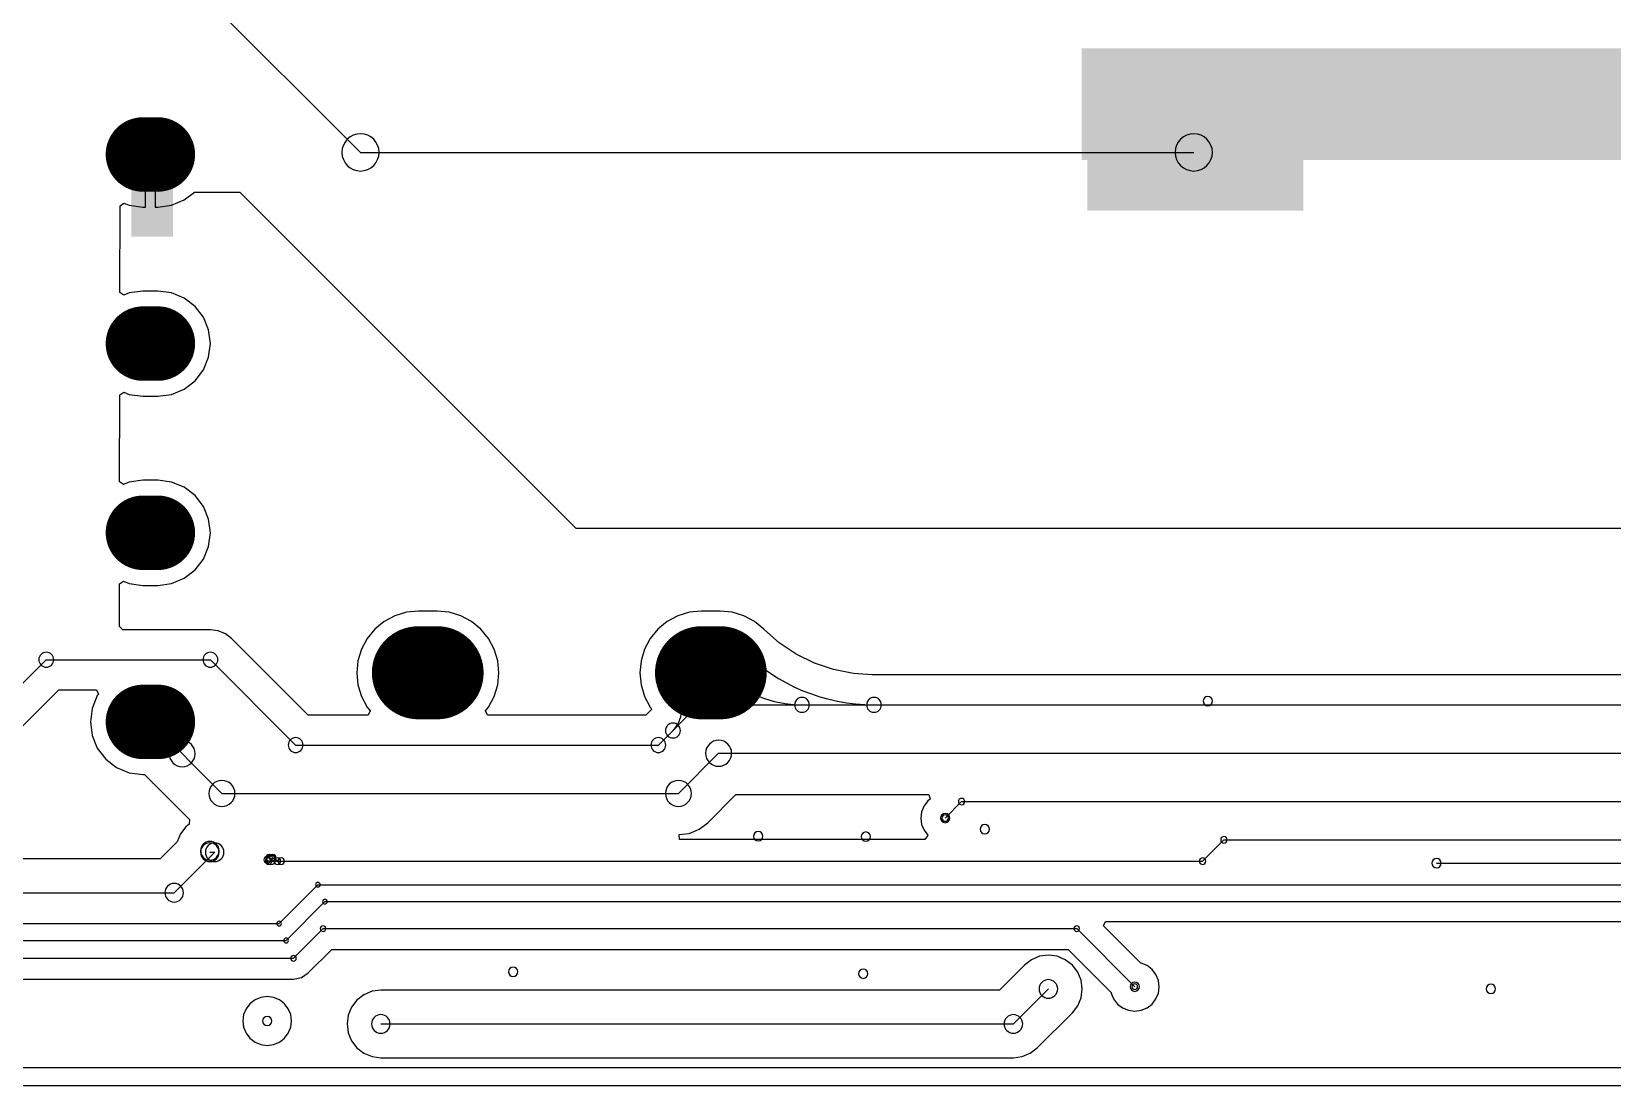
# Model space of a CAD drawing. Header units: inches. Extents: x 32166 to 34772, y 2386 to 4229.
# Drawn here: x 33097.6 to 33280.9, y 3573.2 to 3695.4 of the extents above; entities that cross this region are included whole.
import ezdxf

# ---------------------------------------------------------------- set-up
doc = ezdxf.new("R2010")
doc.units = ezdxf.units.IN
doc.header["$LTSCALE"] = 0.64311
doc.header["$MEASUREMENT"] = 0
for name, color, linetype in [('KEEPOUTLAYER', 6, 'CONTINUOUS'), ('MIDLAYER1', 16, 'CONTINUOUS'), ('MULTILAYER', 9, 'CONTINUOUS')]:
    doc.layers.add(name, color=color, linetype=linetype)

msp = doc.modelspace()

# ---------------------------------------------------------------- linework, layer by layer
at = {"layer": 'KEEPOUTLAYER'}
msp.add_line((32893.17, 3573.19), (34340.37, 3573.19), dxfattribs=at)
at = {"layer": 'MIDLAYER1'}
for p, q in [((33113.83, 3703.31), (33135.71, 3681.43)), ((33110.79, 3675.09), (33110.79, 3681.19)), ((33110.79, 3681.19), (33111.89, 3681.19)), ((33111.89, 3681.19), (33111.89, 3675.09)), ((33135.71, 3681.43), (33232.34, 3681.43)), ((33107.83, 3675.25), (33108.28, 3675.56)), ((33108.28, 3675.56), (33108.9, 3675.3)), ((33113.78, 3675.3), (33115.26, 3675.91)), ((33115.26, 3675.91), (33116.45, 3676.83)), ((33116.45, 3676.83), (33121.7, 3676.83)), ((33121.7, 3676.83), (33129.86, 3668.66)), ((33107.81, 3665.18), (33107.83, 3675.25)), ((33108.9, 3675.3), (33110.48, 3675.09)), ((33110.48, 3675.09), (33110.79, 3675.09)), ((33111.89, 3675.09), (33112.21, 3675.09)), ((33112.21, 3675.09), (33113.78, 3675.3)), ((33129.86, 3668.66), (33160.7, 3637.82)), ((33108.27, 3664.88), (33107.81, 3665.18)), ((33108.9, 3665.14), (33108.27, 3664.88)), ((33110.48, 3665.35), (33108.9, 3665.14)), ((33112.21, 3665.35), (33110.48, 3665.35)), ((33113.78, 3665.14), (33112.21, 3665.35)), ((33115.26, 3664.53), (33113.78, 3665.14)), ((33116.52, 3663.56), (33115.26, 3664.53)), ((33117.49, 3662.3), (33116.52, 3663.56)), ((33118.1, 3660.83), (33117.49, 3662.3)), ((33118.31, 3659.25), (33118.1, 3660.83)), ((33118.1, 3657.67), (33118.31, 3659.25)), ((33117.49, 3656.2), (33118.1, 3657.67)), ((33116.52, 3654.93), (33117.49, 3656.2)), ((33107.79, 3653.32), (33108.25, 3653.62)), ((33108.25, 3653.62), (33108.9, 3653.35)), ((33113.78, 3653.35), (33115.26, 3653.96)), ((33115.26, 3653.96), (33116.52, 3654.93)), ((33107.78, 3643.22), (33107.79, 3653.32)), ((33108.9, 3653.35), (33110.48, 3653.15)), ((33110.48, 3653.15), (33112.21, 3653.15)), ((33112.21, 3653.15), (33113.78, 3653.35)), ((33108.23, 3642.92), (33107.78, 3643.22)), ((33108.9, 3643.19), (33108.23, 3642.92)), ((33110.48, 3643.4), (33108.9, 3643.19)), ((33112.21, 3643.4), (33110.48, 3643.4)), ((33113.78, 3643.19), (33112.21, 3643.4)), ((33115.26, 3642.58), (33113.78, 3643.19)), ((33116.52, 3641.61), (33115.26, 3642.58)), ((33117.49, 3640.35), (33116.52, 3641.61)), ((33118.1, 3638.88), (33117.49, 3640.35)), ((33118.31, 3637.3), (33118.1, 3638.88)), ((33118.1, 3635.72), (33118.31, 3637.3)), ((33160.7, 3637.82), (33333.72, 3637.82)), ((33117.49, 3634.25), (33118.1, 3635.72)), ((33116.52, 3632.99), (33117.49, 3634.25)), ((33107.76, 3631.39), (33108.21, 3631.69)), ((33108.21, 3631.69), (33108.9, 3631.41)), ((33113.78, 3631.41), (33115.26, 3632.02)), ((33115.26, 3632.02), (33116.52, 3632.99)), ((33107.75, 3626.44), (33107.76, 3631.39)), ((33108.9, 3631.41), (33110.48, 3631.2)), ((33110.48, 3631.2), (33112.21, 3631.2)), ((33112.21, 3631.2), (33113.78, 3631.41)), ((33141.03, 3628.08), (33139.69, 3627.67)), ((33142.43, 3628.22), (33141.03, 3628.08)), ((33144.59, 3628.22), (33142.43, 3628.22)), ((33145.99, 3628.08), (33144.59, 3628.22)), ((33147.33, 3627.67), (33145.99, 3628.08)), ((33173.87, 3628.08), (33172.52, 3627.67)), ((33175.26, 3628.22), (33173.87, 3628.08)), ((33177.42, 3628.22), (33175.26, 3628.22)), ((33178.82, 3628.08), (33177.42, 3628.22)), ((33180.16, 3627.67), (33178.82, 3628.08)), ((33108.14, 3626.05), (33107.75, 3626.44)), ((33118.3, 3626.05), (33108.14, 3626.05)), ((33119.2, 3625.93), (33118.3, 3626.05)), ((33137.37, 3626.12), (33136.48, 3625.03)), ((33138.45, 3627.01), (33137.37, 3626.12)), ((33139.69, 3627.67), (33138.45, 3627.01)), ((33148.57, 3627.01), (33147.33, 3627.67)), ((33149.66, 3626.12), (33148.57, 3627.01)), ((33150.55, 3625.03), (33149.66, 3626.12)), ((33170.2, 3626.12), (33169.31, 3625.03)), ((33171.28, 3627.01), (33170.2, 3626.12)), ((33172.52, 3627.67), (33171.28, 3627.01)), ((33181.4, 3627.01), (33180.16, 3627.67)), ((33182.49, 3626.12), (33181.4, 3627.01)), ((33182.56, 3626.03), (33182.49, 3626.12)), ((33184.25, 3624.55), (33182.56, 3626.03)), ((33120.04, 3625.59), (33119.2, 3625.93)), ((33120.76, 3625.03), (33120.04, 3625.59)), ((33129.64, 3616.16), (33120.76, 3625.03)), ((33136.48, 3625.03), (33135.81, 3623.8)), ((33151.21, 3623.8), (33150.55, 3625.03)), ((33169.31, 3625.03), (33168.65, 3623.8)), ((33186.22, 3623.23), (33184.25, 3624.55)), ((33094.05, 3617.34), (33099.27, 3622.57)), ((33099.27, 3622.57), (33118.3, 3622.57)), ((33118.3, 3622.57), (33128.19, 3612.67)), ((33135.41, 3622.45), (33135.27, 3621.06)), ((33135.81, 3623.8), (33135.41, 3622.45)), ((33151.62, 3622.45), (33151.21, 3623.8)), ((33151.75, 3621.06), (33151.62, 3622.45)), ((33168.24, 3622.45), (33168.1, 3621.06)), ((33168.65, 3623.8), (33168.24, 3622.45)), ((33188.34, 3622.19), (33186.22, 3623.23)), ((33135.27, 3621.06), (33135.41, 3619.66)), ((33151.62, 3619.66), (33151.75, 3621.06)), ((33168.1, 3621.06), (33168.24, 3619.66)), ((33190.58, 3621.43), (33188.34, 3622.19)), ((33192.9, 3620.97), (33190.58, 3621.43)), ((33195.05, 3620.83), (33192.9, 3620.97)), ((33320.71, 3620.83), (33195.05, 3620.83)), ((33096.51, 3614.88), (33100.72, 3619.08)), ((33100.72, 3619.08), (33105.09, 3619.08)), ((33105.09, 3619.08), (33105.34, 3618.59)), ((33135.41, 3619.66), (33135.81, 3618.31)), ((33151.21, 3618.31), (33151.62, 3619.66)), ((33168.24, 3619.66), (33168.65, 3618.31)), ((33104.58, 3616.93), (33104.38, 3615.36)), ((33105.19, 3618.41), (33104.58, 3616.93)), ((33105.34, 3618.59), (33105.19, 3618.41)), ((33135.81, 3618.31), (33136.48, 3617.08)), ((33136.48, 3617.08), (33136.82, 3616.66)), ((33150.2, 3616.66), (33150.55, 3617.08)), ((33150.55, 3617.08), (33151.21, 3618.31)), ((33168.65, 3618.31), (33169.31, 3617.08)), ((33169.31, 3617.08), (33169.37, 3617)), ((33169.37, 3617), (33169.45, 3616.84)), ((33170.25, 3612.67), (33174.92, 3617.34)), ((33174.92, 3617.34), (33176.34, 3617.34)), ((33176.34, 3617.34), (33322.15, 3617.34)), ((33104.38, 3615.36), (33104.58, 3613.78)), ((33111.34, 3615.36), (33119.64, 3607.06)), ((33136.59, 3616.16), (33129.64, 3616.16)), ((33136.82, 3616.66), (33136.59, 3616.16)), ((33150.44, 3616.16), (33150.2, 3616.66)), ((33168.81, 3616.16), (33150.44, 3616.16)), ((33169.46, 3616.81), (33168.81, 3616.16)), ((33169.45, 3616.84), (33169.45, 3616.84)), ((33169.45, 3616.84), (33169.45, 3616.84)), ((33169.45, 3616.84), (33169.45, 3616.83)), ((33169.45, 3616.83), (33169.45, 3616.83)), ((33169.45, 3616.83), (33169.46, 3616.82)), ((33169.46, 3616.82), (33169.46, 3616.81)), ((33104.58, 3613.78), (33105.19, 3612.31)), ((33105.19, 3612.31), (33106.16, 3611.04)), ((33128.19, 3612.67), (33170.25, 3612.67)), ((33172.58, 3607.06), (33177.24, 3611.72)), ((33177.24, 3611.72), (33331.31, 3611.72)), ((33106.16, 3611.04), (33107.43, 3610.07)), ((33107.43, 3610.07), (33108.9, 3609.46)), ((33108.9, 3609.46), (33110.48, 3609.26)), ((33110.48, 3609.26), (33110.66, 3609.26)), ((33110.66, 3609.26), (33111.59, 3608.33)), ((33111.59, 3608.33), (33111.63, 3608.27)), ((33111.63, 3608.27), (33111.64, 3608.28)), ((33111.64, 3608.28), (33115.89, 3604.03)), ((33119.64, 3607.06), (33172.58, 3607.06)), ((33175.97, 3603.67), (33179.23, 3606.93)), ((33179.23, 3606.93), (33201.6, 3606.93)), ((33201.51, 3606.21), (33201.06, 3605.62)), ((33201.78, 3606.41), (33201.51, 3606.21)), ((33201.6, 3606.93), (33201.78, 3606.41)), ((33203.52, 3604.21), (33205.42, 3606.11)), ((33205.42, 3606.11), (33286.94, 3606.11)), ((33115.89, 3604.03), (33115.86, 3603.48)), ((33200.78, 3604.94), (33200.68, 3604.21)), ((33200.68, 3604.21), (33200.78, 3603.47)), ((33201.06, 3605.62), (33200.78, 3604.94)), ((33114.84, 3602.37), (33114.46, 3601.44)), ((33115.47, 3603.18), (33114.84, 3602.37)), ((33115.86, 3603.48), (33115.47, 3603.18)), ((33172.66, 3602.28), (33173.82, 3602.43)), ((33172.7, 3601.73), (33172.66, 3602.28)), ((33173.82, 3602.43), (33174.64, 3602.77)), ((33174.64, 3602.77), (33174.97, 3602.91)), ((33174.97, 3602.91), (33175.97, 3603.67)), ((33175.97, 3603.67), (33175.97, 3603.67)), ((33175.97, 3603.67), (33175.97, 3603.67)), ((33200.78, 3603.47), (33201.06, 3602.79)), ((33201.06, 3602.79), (33201.5, 3602.22)), ((33201.5, 3602.22), (33201.46, 3602.13)), ((33114.46, 3601.44), (33112.48, 3599.46)), ((33201.15, 3601.73), (33172.7, 3601.73)), ((33201.46, 3602.13), (33201.15, 3601.73)), ((33233.37, 3599.2), (33235.84, 3601.67)), ((33235.84, 3601.67), (33325.86, 3601.67)), ((33112.48, 3599.46), (33096.12, 3599.46)), ((33114.1, 3595.54), (33118.8, 3600.24)), ((33118.24, 3600.24), (33118.8, 3600.24)), ((33124.89, 3599.37), (33125.06, 3599.2)), ((33125.06, 3599.2), (33233.37, 3599.2)), ((33260.5, 3598.97), (33324.74, 3598.97)), ((33094.5, 3595.54), (33114.1, 3595.54)), ((33126.27, 3591.96), (33130.78, 3596.47)), ((33130.78, 3596.47), (33323.71, 3596.47)), ((33127.08, 3590), (33131.59, 3594.51)), ((33131.59, 3594.51), (33322.89, 3594.51)), ((33093.02, 3591.96), (33126.27, 3591.96)), ((33127.94, 3587.94), (33131.37, 3591.38)), ((33131.37, 3591.38), (33218.77, 3591.38)), ((33218.77, 3591.38), (33225.5, 3584.64)), ((33221.88, 3591.69), (33222.09, 3592.19)), ((33226.19, 3587.38), (33221.88, 3591.69)), ((33222.09, 3592.19), (33317.87, 3592.19)), ((33092.21, 3590), (33127.08, 3590)), ((33091.65, 3587.94), (33127.94, 3587.94)), ((33129.65, 3586.23), (33132.38, 3588.95)), ((33132.38, 3588.95), (33217.76, 3588.95)), ((33213.52, 3587.77), (33212.71, 3587.15)), ((33214.47, 3588.17), (33213.52, 3587.77)), ((33215.48, 3588.3), (33214.47, 3588.17)), ((33216.5, 3588.17), (33215.48, 3588.3)), ((33217.44, 3587.77), (33216.5, 3588.17)), ((33218.26, 3587.15), (33217.44, 3587.77)), ((33217.76, 3588.95), (33222.76, 3583.95)), ((33127.94, 3585.52), (33128.86, 3585.7)), ((33128.86, 3585.7), (33129.65, 3586.23)), ((33212.71, 3587.15), (33209.8, 3584.24)), ((33218.88, 3586.34), (33218.26, 3587.15)), ((33219.27, 3585.39), (33218.88, 3586.34)), ((33226.24, 3587.37), (33226.19, 3587.38)), ((33226.92, 3587.09), (33226.24, 3587.37)), ((33227.51, 3586.64), (33226.92, 3587.09)), ((33227.96, 3586.05), (33227.51, 3586.64)), ((33228.24, 3585.37), (33227.96, 3586.05)), ((33092.65, 3585.52), (33127.94, 3585.52)), ((33137.05, 3584.11), (33136.11, 3583.71)), ((33138.07, 3584.24), (33137.05, 3584.11)), ((33209.8, 3584.24), (33138.07, 3584.24)), ((33211.42, 3580.32), (33215.48, 3584.38)), ((33219.4, 3584.38), (33219.27, 3585.39)), ((33219.27, 3583.36), (33219.4, 3584.38)), ((33222.76, 3583.95), (33222.77, 3583.9)), ((33222.77, 3583.9), (33223.05, 3583.22)), ((33227.96, 3583.22), (33228.24, 3583.9)), ((33228.34, 3584.64), (33228.24, 3585.37)), ((33228.24, 3583.9), (33228.34, 3584.64)), ((33122.44, 3582.08), (33122.16, 3581.4)), ((33122.89, 3582.67), (33122.44, 3582.08)), ((33123.48, 3583.12), (33122.89, 3582.67)), ((33124.16, 3583.4), (33123.48, 3583.12)), ((33124.89, 3583.5), (33124.16, 3583.4)), ((33125.62, 3583.4), (33124.89, 3583.5)), ((33126.31, 3583.12), (33125.62, 3583.4)), ((33126.89, 3582.67), (33126.31, 3583.12)), ((33127.34, 3582.08), (33126.89, 3582.67)), ((33127.63, 3581.4), (33127.34, 3582.08)), ((33134.67, 3582.28), (33134.28, 3581.33)), ((33135.29, 3583.09), (33134.67, 3582.28)), ((33136.11, 3583.71), (33135.29, 3583.09)), ((33218.26, 3581.61), (33218.88, 3582.42)), ((33218.88, 3582.42), (33219.27, 3583.36)), ((33223.05, 3583.22), (33223.5, 3582.63)), ((33223.5, 3582.63), (33224.09, 3582.18)), ((33224.09, 3582.18), (33224.77, 3581.9)), ((33226.24, 3581.9), (33226.92, 3582.18)), ((33226.92, 3582.18), (33227.51, 3582.63)), ((33227.51, 3582.63), (33227.96, 3583.22)), ((33122.16, 3581.4), (33122.06, 3580.66)), ((33122.06, 3580.66), (33122.16, 3579.93)), ((33127.72, 3580.66), (33127.63, 3581.4)), ((33127.63, 3579.93), (33127.72, 3580.66)), ((33134.28, 3581.33), (33134.15, 3580.32)), ((33134.15, 3580.32), (33134.28, 3579.3)), ((33138.07, 3580.32), (33211.42, 3580.32)), ((33214.19, 3577.54), (33218.26, 3581.61)), ((33224.77, 3581.9), (33225.5, 3581.81)), ((33225.5, 3581.81), (33226.24, 3581.9)), ((33122.16, 3579.93), (33122.44, 3579.25)), ((33122.44, 3579.25), (33122.89, 3578.66)), ((33122.89, 3578.66), (33123.48, 3578.21)), ((33126.31, 3578.21), (33126.89, 3578.66)), ((33126.89, 3578.66), (33127.34, 3579.25)), ((33127.34, 3579.25), (33127.63, 3579.93)), ((33134.28, 3579.3), (33134.67, 3578.36)), ((33134.67, 3578.36), (33135.29, 3577.54)), ((33123.48, 3578.21), (33124.16, 3577.93)), ((33124.16, 3577.93), (33124.89, 3577.83)), ((33124.89, 3577.83), (33125.62, 3577.93)), ((33125.62, 3577.93), (33126.31, 3578.21)), ((33135.29, 3577.54), (33136.11, 3576.92)), ((33136.11, 3576.92), (33137.05, 3576.53)), ((33137.05, 3576.53), (33138.07, 3576.4)), ((33211.42, 3576.4), (33212.44, 3576.53)), ((33212.44, 3576.53), (33212.99, 3576.76)), ((33212.99, 3576.76), (33213.38, 3576.92)), ((33213.38, 3576.92), (33214.19, 3577.54)), ((33365.74, 3575.23), (32943.54, 3575.23)), ((33138.07, 3576.4), (33211.42, 3576.4))]:
    msp.add_line(p, q, dxfattribs=at)
for points, const_width in [([(33110.48, 3681.19), (33112.21, 3681.19)], 8.64), ([(33110.48, 3659.25), (33112.21, 3659.25)], 8.64), ([(33110.48, 3637.3), (33112.21, 3637.3)], 8.64), ([(33142.43, 3621.06), (33144.59, 3621.06)], 10.8), ([(33175.26, 3621.06), (33177.42, 3621.06)], 10.8), ([(33110.48, 3615.36), (33112.21, 3615.36)], 8.64)]:
    msp.add_lwpolyline(points, dxfattribs=dict(at, const_width=const_width))
for points, const_width in [([(33110.48, 3683.35, 1), (33110.48, 3679.03, 1)], 4.32), ([(33112.21, 3683.35, 1), (33112.21, 3679.03, 1)], 4.32), ([(33110.48, 3661.41, 1), (33110.48, 3657.09, 1)], 4.32), ([(33112.21, 3661.41, 1), (33112.21, 3657.09, 1)], 4.32), ([(33110.48, 3639.46, 1), (33110.48, 3635.14, 1)], 4.32), ([(33112.21, 3639.46, 1), (33112.21, 3635.14, 1)], 4.32), ([(33145.13, 3621.06, 1), (33139.73, 3621.06, 1)], 5.4), ([(33147.29, 3621.06, 1), (33141.89, 3621.06, 1)], 5.4), ([(33177.96, 3621.06, 1), (33172.56, 3621.06, 1)], 5.4), ([(33180.12, 3621.06, 1), (33174.72, 3621.06, 1)], 5.4), ([(33110.48, 3617.52, 1), (33110.48, 3613.2, 1)], 4.32), ([(33112.21, 3617.52, 1), (33112.21, 3613.2, 1)], 4.32)]:
    msp.add_lwpolyline(points, format="xyb", close=True, dxfattribs=dict(at, const_width=const_width))
for centre, radius, start, end in [((33135.71, 3681.43), 2.16, 0, 180), ((33135.71, 3681.43), 2.16, 0, 180), ((33232.34, 3681.43), 2.16, 0, 180), ((33135.71, 3681.43), 2.16, 180, 0), ((33135.71, 3681.43), 2.16, 180, 0), ((33232.34, 3681.43), 2.16, 180, 0), ((33180.02, 3623.65), 0.864, 0, 180), ((33099.27, 3622.57), 0.864, 0, 180), ((33099.27, 3622.57), 0.864, 0, 180), ((33099.27, 3622.57), 0.864, 180, 0), ((33099.27, 3622.57), 0.864, 180, 0), ((33118.3, 3622.57), 0.864, 0, 180), ((33118.3, 3622.57), 0.864, 0, 180), ((33118.3, 3622.57), 0.864, 180, 0), ((33118.3, 3622.57), 0.864, 180, 0), ((33180.02, 3623.65), 0.864, 180, 0), ((33195.26, 3638.89), 21.55, 225, 270), ((33177.58, 3621.21), 0.864, 0, 180), ((33177.58, 3621.21), 0.864, 180, 0), ((33186.91, 3630.55), 13.21, 225, 270), ((33172.29, 3618.9), 0.864, 0, 180), ((33172.29, 3618.9), 0.864, 180, 0), ((33169.46, 3616.84), 3.5, 315, 36.019), ((33111.34, 3615.36), 1.51, 0, 180), ((33113.5, 3615.36), 1.51, 0, 180), ((33174.92, 3617.34), 0.864, 0, 180), ((33174.92, 3617.34), 0.864, 0, 180), ((33174.92, 3617.34), 0.864, 180, 0), ((33174.92, 3617.34), 0.864, 180, 0), ((33176.34, 3617.34), 0.864, 0, 180), ((33176.34, 3617.34), 0.864, 0, 180), ((33176.34, 3617.34), 0.864, 180, 0), ((33176.34, 3617.34), 0.864, 180, 0), ((33186.91, 3617.34), 0.864, 0, 180), ((33186.91, 3617.34), 0.864, 180, 0), ((33195.26, 3617.34), 0.864, 0, 180), ((33195.26, 3617.34), 0.864, 180, 0), ((33233.97, 3617.77), 0.54, 0, 180), ((33233.97, 3617.77), 0.54, 180, 0), ((33111.34, 3615.36), 1.51, 180, 0), ((33113.5, 3615.36), 1.51, 180, 0), ((33118.72, 3615.36), 5.21, 180.0001, 225.0001), ((33171.94, 3614.36), 0.864, 0, 180), ((33115.03, 3611.67), 1.51, 0, 180), ((33128.19, 3612.67), 0.864, 0, 180), ((33128.19, 3612.67), 0.864, 0, 180), ((33170.25, 3612.67), 0.864, 0, 180), ((33170.25, 3612.67), 0.864, 0, 180), ((33171.94, 3614.36), 0.864, 180, 0), ((33177.24, 3611.72), 1.51, 0, 180), ((33177.24, 3611.72), 1.51, 0, 180), ((33115.03, 3611.67), 1.51, 180, 0), ((33128.19, 3612.67), 0.864, 180, 0), ((33128.19, 3612.67), 0.864, 180, 0), ((33170.25, 3612.67), 0.864, 180, 0), ((33170.25, 3612.67), 0.864, 180, 0), ((33177.24, 3611.72), 1.51, 180, 0), ((33177.24, 3611.72), 1.51, 180, 0), ((33119.64, 3607.06), 1.51, 0, 180), ((33119.64, 3607.06), 1.51, 0, 180), ((33172.58, 3607.06), 1.51, 0, 180), ((33172.58, 3607.06), 1.51, 0, 180), ((33119.64, 3607.06), 1.51, 180, 0), ((33119.64, 3607.06), 1.51, 180, 0), ((33172.58, 3607.06), 1.51, 180, 0), ((33172.58, 3607.06), 1.51, 180, 0), ((33205.42, 3606.11), 0.378, 0, 180), ((33205.42, 3606.11), 0.378, 0, 180), ((33205.42, 3606.11), 0.378, 180, 0), ((33205.42, 3606.11), 0.378, 180, 0), ((33203.52, 3604.21), 0.54, 0, 180), ((33203.52, 3604.21), 0.54, 180, 0), ((33203.52, 3604.21), 0.378, 0, 180), ((33203.52, 3604.21), 0.378, 180, 0), ((33181.83, 3602.09), 0.54, 0, 180), ((33194.31, 3602.05), 0.54, 0, 180), ((33208.1, 3602.91), 0.54, 0, 180), ((33208.1, 3602.91), 0.54, 180, 0), ((33118.24, 3600.41), 1.08, 0, 180), ((33118.24, 3600.24), 1.08, 0, 180), ((33118.24, 3600.41), 1.08, 180, 0), ((33118.8, 3600.24), 1.08, 0, 180), ((33118.8, 3600.24), 1.08, 0, 180), ((33181.83, 3602.09), 0.54, 180, 0), ((33194.31, 3602.05), 0.54, 180, 0), ((33235.84, 3601.67), 0.378, 0, 180), ((33235.84, 3601.67), 0.378, 0, 180), ((33235.84, 3601.67), 0.378, 180, 0), ((33235.84, 3601.67), 0.378, 180, 0), ((33118.24, 3600.24), 1.08, 180, 0), ((33118.8, 3600.24), 1.08, 180, 0), ((33118.8, 3600.24), 1.08, 180, 0), ((33124.89, 3599.37), 0.378, 0, 180), ((33124.89, 3599.37), 0.378, 180, 0), ((33125.06, 3599.2), 0.378, 0, 180), ((33125.06, 3599.2), 0.378, 0, 180), ((33125.06, 3599.2), 0.378, 180, 0), ((33125.06, 3599.2), 0.378, 180, 0), ((33125.12, 3599.6), 0.378, 0, 180), ((33125.12, 3599.6), 0.378, 180, 0), ((33125.32, 3599.37), 0.54, 0, 180), ((33125.32, 3599.37), 0.54, 180, 0), ((33126.09, 3600.57), 1.37, 225.0004, 270.0004), ((33125.55, 3599.6), 0.378, 0, 180), ((33125.55, 3599.6), 0.378, 180, 0), ((33126.52, 3600.57), 1.37, 225.0004, 270.0004), ((33126.09, 3599.2), 0.378, 0, 180), ((33126.09, 3599.2), 0.378, 180, 0), ((33126.52, 3599.2), 0.378, 0, 180), ((33126.52, 3599.2), 0.378, 180, 0), ((33233.37, 3599.2), 0.378, 0, 180), ((33233.37, 3599.2), 0.378, 0, 180), ((33233.37, 3599.2), 0.378, 180, 0), ((33233.37, 3599.2), 0.378, 180, 0), ((33260.5, 3598.97), 0.54, 0, 180), ((33260.5, 3598.97), 0.54, 0, 180), ((33260.5, 3598.97), 0.54, 180, 0), ((33260.5, 3598.97), 0.54, 180, 0), ((33130.78, 3596.47), 0.274, 0, 180), ((33130.78, 3596.47), 0.274, 0, 180), ((33114.1, 3595.54), 1.08, 0, 180), ((33114.1, 3595.54), 1.08, 0, 180), ((33114.1, 3595.54), 1.08, 180, 0), ((33114.1, 3595.54), 1.08, 180, 0), ((33130.78, 3596.47), 0.274, 180, 0), ((33130.78, 3596.47), 0.274, 180, 0), ((33131.59, 3594.51), 0.274, 0, 180), ((33131.59, 3594.51), 0.274, 0, 180), ((33131.59, 3594.51), 0.274, 180, 0), ((33131.59, 3594.51), 0.274, 180, 0), ((33126.27, 3591.96), 0.274, 0, 180), ((33126.27, 3591.96), 0.274, 0, 180), ((33126.27, 3591.96), 0.274, 180, 0), ((33126.27, 3591.96), 0.274, 180, 0), ((33131.37, 3591.38), 0.324, 0, 180), ((33131.37, 3591.38), 0.324, 0, 180), ((33131.37, 3591.38), 0.324, 180, 0), ((33131.37, 3591.38), 0.324, 180, 0), ((33218.77, 3591.38), 0.324, 0, 180), ((33218.77, 3591.38), 0.324, 0, 180), ((33218.77, 3591.38), 0.324, 180, 0), ((33218.77, 3591.38), 0.324, 180, 0), ((33127.08, 3590), 0.274, 0, 180), ((33127.08, 3590), 0.274, 0, 180), ((33127.08, 3590), 0.274, 180, 0), ((33127.08, 3590), 0.274, 180, 0), ((33127.94, 3587.94), 0.324, 0, 180), ((33127.94, 3587.94), 0.324, 0, 180), ((33127.94, 3587.94), 0.324, 180, 0), ((33127.94, 3587.94), 0.324, 180, 0), ((33153.4, 3586.37), 0.54, 0, 180), ((33153.4, 3586.37), 0.54, 180, 0), ((33194.01, 3586.15), 0.54, 0, 180), ((33194.01, 3586.15), 0.54, 180, 0), ((33215.48, 3584.38), 1.08, 0, 180), ((33215.48, 3584.38), 1.08, 0, 180), ((33215.48, 3584.38), 1.08, 180, 0), ((33215.48, 3584.38), 1.08, 180, 0), ((33225.5, 3584.64), 0.54, 0, 180), ((33225.5, 3584.64), 0.54, 180, 0), ((33225.5, 3584.64), 0.324, 0, 180), ((33225.5, 3584.64), 0.324, 180, 0), ((33266.8, 3584.38), 0.54, 0, 180), ((33266.8, 3584.38), 0.54, 180, 0), ((33124.89, 3580.66), 0.54, 0, 180), ((33124.89, 3580.66), 0.54, 180, 0), ((33138.07, 3580.32), 1.08, 0, 180), ((33138.07, 3580.32), 1.08, 0, 180), ((33138.07, 3580.32), 1.08, 180, 0), ((33138.07, 3580.32), 1.08, 180, 0), ((33211.42, 3580.32), 1.08, 0, 180), ((33211.42, 3580.32), 1.08, 0, 180), ((33211.42, 3580.32), 1.08, 180, 0), ((33211.42, 3580.32), 1.08, 180, 0)]:
    msp.add_arc(centre, radius, start, end, dxfattribs=at)
for points in [[(33219.33, 3680.54), (33462.54, 3680.54), (33219.33, 3693.5), (33462.54, 3693.5)], [(33219.98, 3674.67), (33245.03, 3674.67), (33219.98, 3685.47), (33245.03, 3685.47)], [(33109.12, 3671.64), (33113.96, 3671.64), (33109.12, 3681.1), (33113.96, 3681.1)]]:
    msp.add_solid(points, dxfattribs=at)
at = {"layer": 'MULTILAYER'}
for points, const_width in [([(33110.48, 3681.19), (33112.21, 3681.19)], 8.64), ([(33110.48, 3659.25), (33112.21, 3659.25)], 8.64), ([(33110.48, 3637.3), (33112.21, 3637.3)], 8.64), ([(33142.43, 3621.06), (33144.59, 3621.06)], 10.8), ([(33175.26, 3621.06), (33177.42, 3621.06)], 10.8), ([(33110.48, 3615.36), (33112.21, 3615.36)], 8.64)]:
    msp.add_lwpolyline(points, dxfattribs=dict(at, const_width=const_width))
for points, const_width in [([(33110.48, 3683.35, 1), (33110.48, 3679.03, 1)], 4.32), ([(33112.21, 3683.35, 1), (33112.21, 3679.03, 1)], 4.32), ([(33110.48, 3661.41, 1), (33110.48, 3657.09, 1)], 4.32), ([(33112.21, 3661.41, 1), (33112.21, 3657.09, 1)], 4.32), ([(33110.48, 3639.46, 1), (33110.48, 3635.14, 1)], 4.32), ([(33112.21, 3639.46, 1), (33112.21, 3635.14, 1)], 4.32), ([(33145.13, 3621.06, 1), (33139.73, 3621.06, 1)], 5.4), ([(33147.29, 3621.06, 1), (33141.89, 3621.06, 1)], 5.4), ([(33177.96, 3621.06, 1), (33172.56, 3621.06, 1)], 5.4), ([(33180.12, 3621.06, 1), (33174.72, 3621.06, 1)], 5.4), ([(33110.48, 3617.52, 1), (33110.48, 3613.2, 1)], 4.32), ([(33112.21, 3617.52, 1), (33112.21, 3613.2, 1)], 4.32)]:
    msp.add_lwpolyline(points, format="xyb", close=True, dxfattribs=dict(at, const_width=const_width))
for centre, radius, start, end in [((33233.97, 3617.77), 0.54, 0, 180), ((33233.97, 3617.77), 0.54, 180, 0), ((33203.52, 3604.21), 0.54, 0, 180), ((33203.52, 3604.21), 0.54, 180, 0), ((33181.83, 3602.09), 0.54, 0, 180), ((33194.31, 3602.05), 0.54, 0, 180), ((33208.1, 3602.91), 0.54, 0, 180), ((33208.1, 3602.91), 0.54, 180, 0), ((33118.24, 3600.41), 1.08, 0, 180), ((33118.24, 3600.41), 1.08, 180, 0), ((33181.83, 3602.09), 0.54, 180, 0), ((33194.31, 3602.05), 0.54, 180, 0), ((33125.32, 3599.37), 0.54, 0, 180), ((33125.32, 3599.37), 0.54, 180, 0), ((33260.5, 3598.97), 0.54, 0, 180), ((33260.5, 3598.97), 0.54, 180, 0), ((33153.4, 3586.37), 0.54, 0, 180), ((33153.4, 3586.37), 0.54, 180, 0), ((33194.01, 3586.15), 0.54, 0, 180), ((33194.01, 3586.15), 0.54, 180, 0), ((33215.48, 3584.38), 1.08, 0, 180), ((33215.48, 3584.38), 1.08, 180, 0), ((33225.5, 3584.64), 0.54, 0, 180), ((33225.5, 3584.64), 0.54, 180, 0), ((33266.8, 3584.38), 0.54, 0, 180), ((33266.8, 3584.38), 0.54, 180, 0), ((33124.89, 3580.66), 0.54, 0, 180), ((33124.89, 3580.66), 0.54, 180, 0), ((33138.07, 3580.32), 1.08, 0, 180), ((33138.07, 3580.32), 1.08, 180, 0)]:
    msp.add_arc(centre, radius, start, end, dxfattribs=at)
msp.add_solid([(33219.98, 3674.67), (33245.03, 3674.67), (33219.98, 3685.47), (33245.03, 3685.47)], dxfattribs=at)

doc.saveas('drawing.dxf')
